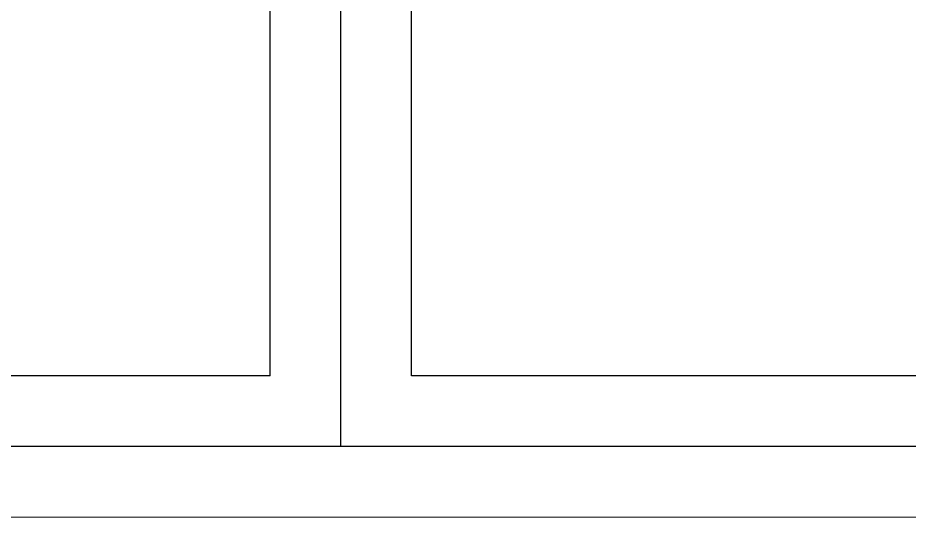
# Model space of a CAD drawing. Header units: millimetres. Extents: x 103208 to 171806, y -164 to 10038.
# Drawn here: x 143071.99 to 143075.143, y 4365.368 to 4367.135 of the extents above; entities that cross this region are included whole.
import ezdxf

# ---------------------------------------------------------------- set-up
doc = ezdxf.new("R2010")
doc.units = ezdxf.units.MM
doc.layers.add('PN010', color=1, linetype='Continuous')
doc.layers.add('Portas - Janelas', color=2, linetype='Continuous', lineweight=20)

msp = doc.modelspace()

# ---------------------------------------------------------------- linework, layer by layer
at = {"layer": 'PN010'}
for p, q in [((143073.13258, 4365.61797), (143073.13258, 4369.56797)), ((143073.38258, 4365.86797), (143073.38258, 4369.31797)), ((143072.88258, 4365.86797), (143072.88258, 4367.34297)), ((143072.88258, 4365.86797), (143061.66138, 4365.86797)), ((143078.16138, 4365.86797), (143073.38258, 4365.86797)), ((143078.41138, 4365.61797), (143061.41138, 4365.61797))]:
    msp.add_line(p, q, dxfattribs=at)
at = {"layer": 'Portas - Janelas'}
msp.add_line((143078.66138, 4365.36797), (143061.16138, 4365.36797), dxfattribs=at)

doc.saveas('drawing.dxf')
